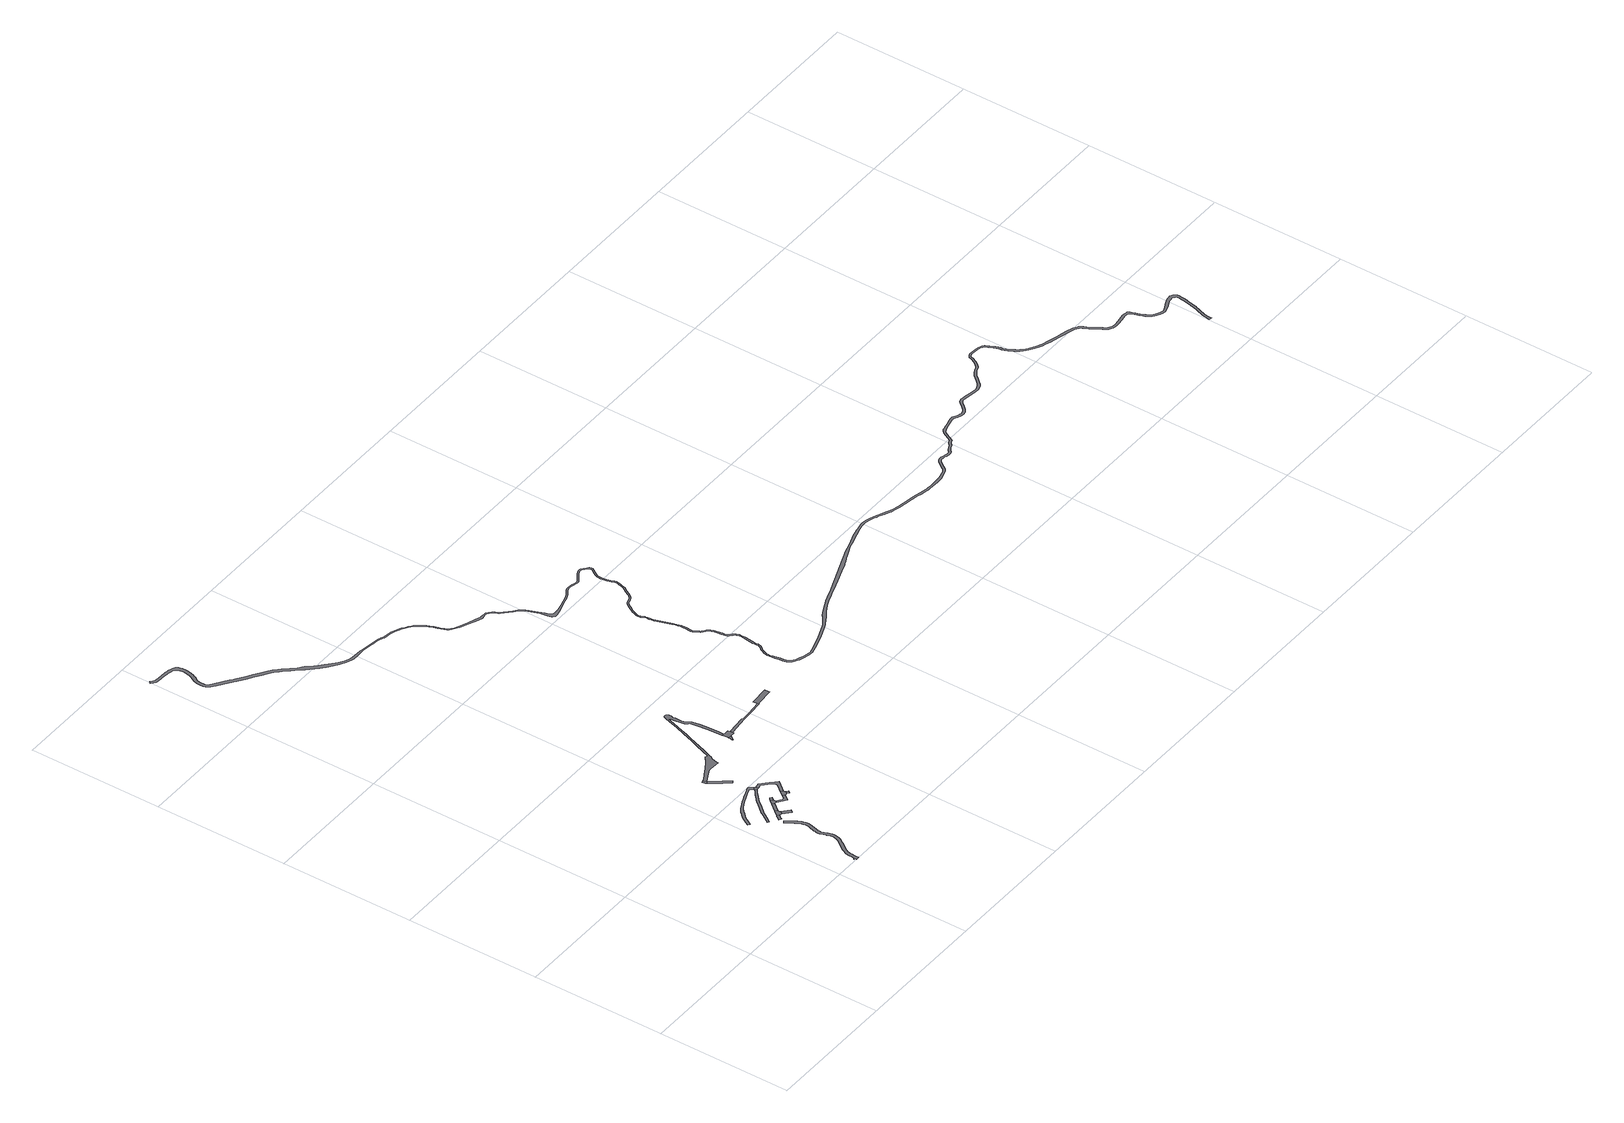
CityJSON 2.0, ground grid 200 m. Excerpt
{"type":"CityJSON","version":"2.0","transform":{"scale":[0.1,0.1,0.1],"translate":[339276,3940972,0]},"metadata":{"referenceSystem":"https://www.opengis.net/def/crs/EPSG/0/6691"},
"CityObjects":{
"road1":{"type":"Road","attributes":{"RoadStructureAttribute.sectionType":"1"},"geometry":[{"type":"MultiSurface","lod":"1","boundaries":[[[0,1,2,3,4,5,6,7,8,9,10,11,12,13,14,15,16,17,18,19,20,21,22,23,24,25,26,27,28,29,30,31,32,33,34,35,36,37,38,39,40,41,42,43,44,45,46,47,48,49,50,51,52,53,54,55,56,57,58,59,60,61,62,63,64,65,66,67,68,69,70,71,72,73,74,75,76,77,78,79,80,81,82,83,84,85,86,87,88,89,90]]]}]},
"road2":{"type":"Road","attributes":{"RoadStructureAttribute.sectionType":"1"},"geometry":[{"type":"MultiSurface","lod":"1","boundaries":[[[91,92,93,94,95,96,97,98]]]}]},
"road3":{"type":"Road","geometry":[{"type":"MultiSurface","lod":"1","boundaries":[[[99,100,101,102,103,104,105,95,94,106,107]]]}]},
"road4":{"type":"Road","attributes":{"RoadStructureAttribute.sectionType":"1"},"geometry":[{"type":"MultiSurface","lod":"1","boundaries":[[[108,109,110,111,112,113,114,115,116,117,118,119,120,121,122,123,124,125,126,127,128,129,130,131,132,133,134,135,136,137,138,139,140,141,142,143,144,145,146,147,148,149,150,151,152,153,154,155,156,157]]]}]},
"road5":{"type":"Road","geometry":[{"type":"MultiSurface","lod":"1","boundaries":[[[107,158,159,99]]]}]},
"road6":{"type":"Road","attributes":{"RoadStructureAttribute.sectionType":"1"},"geometry":[{"type":"MultiSurface","lod":"1","boundaries":[[[160,161,162,163,164,165,166,167,168,169,170,171,172,173,174,175,176,177,178,179,180,181,182,183,184,185,186,187,188,189,190,191,192,193,194,195]]]}]},
"road7":{"type":"Road","attributes":{"RoadStructureAttribute.sectionType":"1"},"geometry":[{"type":"MultiSurface","lod":"1","boundaries":[[[105,104,196,197]]]}]},
"road8":{"type":"Road","geometry":[{"type":"MultiSurface","lod":"1","boundaries":[[[196,198,199,200,201,202,197]]]}]},
"road9":{"type":"Road","geometry":[{"type":"MultiSurface","lod":"1","boundaries":[[[200,203,204,205,206,201]]]}]},
"road10":{"type":"Road","attributes":{"RoadStructureAttribute.sectionType":"1"},"geometry":[{"type":"MultiSurface","lod":"1","boundaries":[[[207,208,209,210,211,199,198]]]}]},
"road11":{"type":"Road","geometry":[{"type":"MultiSurface","lod":"1","boundaries":[[[212,213,214,215,216,217]]]}]},
"road12":{"type":"Road","attributes":{"RoadStructureAttribute.sectionType":"1"},"geometry":[{"type":"MultiSurface","lod":"1","boundaries":[[[216,218,219,220,221,217]]]}]},
"road13":{"type":"Road","geometry":[{"type":"MultiSurface","lod":"1","boundaries":[[[176,222,223,224,131,130,225,177]]]}]},
"road14":{"type":"Road","geometry":[{"type":"MultiSurface","lod":"1","boundaries":[[[226,227,228,209,208,229,230,231,232,233,234,235]]]}]},
"road15":{"type":"Road","geometry":[{"type":"MultiSurface","lod":"1","boundaries":[[[236,237,232,231]]]}]},
"road16":{"type":"Road","attributes":{"RoadStructureAttribute.sectionType":"1"},"geometry":[{"type":"MultiSurface","lod":"1","boundaries":[[[223,238,239,240,241,242,243,244,235,234,245,246,247,248,249,250,251,224]]]}]},
"road17":{"type":"Road","attributes":{"RoadStructureAttribute.sectionType":"1"},"geometry":[{"type":"MultiSurface","lod":"1","boundaries":[[[252,253,254,255,256,257,258,259,260,261,262,263,264,265,266,267,268,269,270,271,272,273,274,275,276,277,278,279,280,281,282,283,284,285,286,287,288,289,290,291,292,293,294,295,296,297,298,299,300,301,302,303,304,305,306,307,308,309,310,311,312,313,314,315,316,317,318,319,320,321,322,323,324,325,326,327,328,329,212,217]]]}]},
"road18":{"type":"Road","geometry":[{"type":"MultiSurface","lod":"1","boundaries":[[[330,331,332,333,334,335,336,337]]]}]},
"road19":{"type":"Road","geometry":[{"type":"MultiSurface","lod":"1","boundaries":[[[336,338,339,340,341,342,343,344,345,346,287,286,347,348,349,337]]]}]},
"road20":{"type":"Road","attributes":{"RoadStructureAttribute.sectionType":"1"},"geometry":[{"type":"MultiSurface","lod":"1","boundaries":[[[342,350,351,352,353,354,355,356,357,358,359,360,343]]]}]},
"road21":{"type":"Road","attributes":{"function":"3","RoadStructureAttribute.sectionType":"1"},"geometry":[{"type":"MultiSurface","lod":"1","boundaries":[[[361,362,363,364,365,366,367,368,369,370,371,372,373,374,375,376,377,378,379,380,381,382,383,384,385,386,387,388,389,390,391,392,393,394,395,396,397,398,399,400,401,402,403,404,405,406,407,408,409,410,411,412,413,414,415,416,417,418,419,420,421,422,423,424,425,426,427,428,429,430,431,432,433,434,435,436,437,438,439,440,441,442,443,444,445,446,447,448,449,450,451,452,453,454,455,456,457,458,459,460,461,462,463,464,465,466,467,468,469,470,471,472,473,474,475,476,477,478,479,480,481,482,483,484,485,486,487,488,489,490,491,492,493,494,495,496,497,498,499,500,501,502,503,504,505,506,507,508,509,510,511,512,513,514,515,516,517,518,519,520,521,522,523,524,525,526,527,528,529,530,531,532,533,534,535,536,537,538,539,540,541,542,543,544,545,546,547,548,549,550,551,552,553,554,555,556,557,558,559,560,561,562,563,564,565,566,567,568,569,570,571,572,573,574,575,576,577,578,579,580,581,582,583,584,585,586,587,588,589,590,591,592,593,594,595,596,597,598,599,600,601,602,603,604,605,606,607,608,609,610,611,612,613,614,615,616,617,618,619,620,621,622,623,624,625,626,627,628,629,630,631,632,633,634,635,636,637,638,639,640,641,642,643,644,645,646,647,648,649,650,651,652,653,654,655,656,657,658,659,660,661,662,663,664,665,666,667,668,669,670,671,672,673,674,675,676,677,678,679,680,681,682,683,684,685,686,687,688,689,690,691,692,693,694,695,696,697,698,699,700,701,702,703,704,705,706,707,708,709,710,711,712,713,714,715,716,717,718,719,720,721,722,723,724,725,726,727,728,729,730,731,732,733,734,735,736,737,738,739,740,741,742,743,744,745,746,747,748,749,750,751,752,753,754,755,756,757,758,759,760,761,762,763,764,765,766,767,768,769,770,771,772,773,774,775,776,777,778,779,780,781,782,783,784,785,786,787,788,789,790,791,792,793,794,795,796,797,798,799,800,801,802,803,804,805,806,807,808,809,810,811,812,813,814,815,816,817,818,819,820,821,822,823,824,825,826,827,828,829,830,831,832,833,834,835,836,837,838,839,840,841,842,843,844,845,846,847,848,849,850,851,852,853,854,855,856,857,858,859,860,861,862,863,864,865,866,867,868,869,870,871,872,873,874,875,876,877,878,879,880,881,882,883,884,885,886,887,888,889,890,891,892,893,894,895,896,897,898,899,900,901,902,903,904,905,906,907,908,909,910,911,912,913,914,915,916,917,918,919,920,921,922,923,924,925,926,927,928,929,930,931,932,933,934,935,936,937,938,939,940,941,942,943,944,945,946,947,948,949,950,951,952,953,954,955,956,957,958,959,960,961,962,963,964,965,966,967,968,969,970,971,972,973,974,975,976,977,978,979,980,981,982,983,984,985,986,987,988,989,990,991,992,993,994,995,996,997,998,999,1000,1001,1002,1003,1004,1005,1006,1007,1008,1009,1010,1011,1012,1013,1014,1015,1016,1017,1018,1019,1020,1021,1022,1023,1024,1025,1026,1027,1028,1029,1030,1031,1032,1033,1034,1035,1036,1037,1038,1039,1040,1041,1042,1043,1044,1045,1046,1047,1048,1049,1050,1051,1052,1053,1054,1055,1056,1057,1058,1059,1060,1061,1062,1063,1064,1065,1066,1067,1068,1069,1070,1071,1072,1073,1074,1075,1076,1077,1078,1079,1080,1081,1082,1083,1084,1085,1086,1087,1088,1089,1090,1091,1092,1093,1094,1095,1096,1097,1098,1099,1100,1101,1102,1103,1104,1105,1106,1107,1108,1109,1110,1111,1112,1113,1114,1115,1116,1117,1118,1119,1120,1121,1122,1123,1124,1125,1126,1127,1128,1129,1130,1131,1132,1133,1134,1135,1136,1137,1138,1139,1140,1141,1142,1143,1144,1145,1146,1147,1148,1149,1150,1151,1152,1153,1154,1155,1156,1157,1158,1159,1160,1161,1162,1163,1164,1165,1166,1167,1168,1169,1170,1171,1172,1173,1174,1175,1176,1177,1178,1179,1180,1181,1182,1183,1184,1185,1186,1187,1188,1189,1190,1191,1192,1193,1194,1195,1196,1197,1198,1199,1200,1201,1202,1203,1204,1205,1206,1207,1208,1209,1210,1211,1212,1213,1214,1215,1216,1217,1218,1219,1220,1221,1222,1223,1224,1225,1226,1227,1228,1229,1230,1231,1232,1233,1234,1235,1236,1237,1238,1239,1240,1241,1242,1243,1244,1245,1246,1247,1248,1249,1250,1251,1252,1253,1254,1255,1256,1257,1258,1259,1260,1261,1262,1263,1264,1265,1266,1267,1268,1269,1270,1271,1272,1273,1274,1275,1276,1277,1278,1279,1280,1281,1282,1283,1284,1285,1286,1287,1288,1289,1290,1291,1292,1293,1294,1295,1296,1297,1298,1299,1300,1301,1302,1303,1304,1305,1306,1307,1308,1309,1310,1311,1312,1313,1314,1315,1316,1317,1318,1319,1320,1321,1322,1323,1324,1325,1326,1327,1328,1329,1330,1331,1332,1333,1334,1335,1336,1337,1338,1339,1340,1341,1342,1343,1344,1345,1346,1347,1348,1349,1350,1351,1352,1353,1354,1355,1356,1357,1358,1359,1360,1361,1362,1363,1364,1365,1366,1367,1368,1369,1370,1371,1372,1373,1374,1375,1376,1377,1378,1379,1380,1381,1382,1383,1384,1385,1386,1387,1388,1389,1390,1391,1392,1393,1394,1395,1396,1397,1398,1399,1400,1401,1402,1403,1404,1405,1406,1407,1408,1409,1410,1411,1412]]]}]}
},
"vertices":[
[2428,70,0],[2430,115,0],[2432,141,0],[2436,159,0],[2437,163,0],[2437,164,0],[2440,176,0],[2447,193,0],[2453,205,0],[2462,222,0],[2478,245,0],[2547,341,0],[2574,381,0],[2590,404,0],[2604,431,0],[2613,452,0],[2620,478,0],[2624,509,0],[2623,536,0],[2619,560,0],[2607,594,0],[2599,616,0],[2582,671,0],[2570,706,0],[2568,716,0],[2568,732,0],[2569,745,0],[2572,759,0],[2577,780,0],[2583,800,0],[2590,827,0],[2606,873,0],[2614,906,0],[2616,934,0],[2614,955,0],[2610,977,0],[2604,1009,0],[2598,1031,0],[2571,1085,0],[2556,1108,0],[2524,1156,0],[2473,1231,0],[2436,1204,0],[2468,1157,0],[2514,1079,0],[2539,1035,0],[2554,1002,0],[2561,984,0],[2566,967,0],[2569,949,0],[2571,933,0],[2569,913,0],[2563,885,0],[2547,840,0],[2540,812,0],[2534,792,0],[2528,769,0],[2524,750,0],[2523,734,0],[2522,712,0],[2527,694,0],[2544,641,0],[2555,608,0],[2557,602,0],[2565,579,0],[2575,549,0],[2578,531,0],[2579,511,0],[2576,487,0],[2570,467,0],[2563,450,0],[2552,427,0],[2510,367,0],[2440,271,0],[2424,245,0],[2413,225,0],[2406,211,0],[2398,190,0],[2393,174,0],[2390,159,0],[2388,147,0],[2385,118,0],[2384,72,0],[2381,37,0],[2377,37,0],[2361,34,0],[2363,29,0],[2370,25,0],[2381,23,0],[2381,3,0],[2431,4,0],
[2484,1271,0],[2501,1293,0],[2514,1310,0],[2538,1338,0],[2506,1364,0],[2496,1352,0],[2493,1348,0],[2453,1295,0],
[2605,1368,0],[2596,1376,0],[2594,1386,0],[2594,1397,0],[2597,1406,0],[2601,1414,0],[2568,1441,0],[2546,1340,0],[2573,1331,0],
[2159,1541,0],[2215,1626,0],[2227,1646,0],[2242,1668,0],[2258,1687,0],[2291,1721,0],[2314,1745,0],[2326,1759,0],[2340,1773,0],[2356,1787,0],[2371,1799,0],[2381,1805,0],[2396,1814,0],[2440,1840,0],[2473,1857,0],[2486,1864,0],[2565,1896,0],[2644,1928,0],[2691,1948,0],[2718,1960,0],[2728,1959,0],[2760,1932,0],[2773,1917,0],[2803,1943,0],[2790,1958,0],[2759,1994,0],[2746,1997,0],[2719,1991,0],[2702,1983,0],[2675,1972,0],[2652,1962,0],[2630,1953,0],[2561,1925,0],[2551,1921,0],[2472,1888,0],[2438,1871,0],[2426,1865,0],[2384,1842,0],[2370,1835,0],[2352,1825,0],[2338,1817,0],[2322,1805,0],[2294,1782,0],[2286,1774,0],[2263,1750,0],[2228,1714,0],[2210,1692,0],[2193,1668,0],[2180,1646,0],[2133,1558,0],
[2681,1238,0],[2713,1276,0],
[2373,1401,0],[2406,1450,0],[2434,1495,0],[2452,1522,0],[2464,1540,0],[2538,1628,0],[2586,1685,0],[2588,1688,0],[2615,1720,0],[2637,1743,0],[2651,1756,0],[2671,1773,0],[2684,1784,0],[2717,1814,0],[2746,1840,0],[2756,1848,0],[2787,1872,0],[2768,1896,0],[2740,1873,0],[2727,1863,0],[2697,1837,0],[2664,1806,0],[2640,1787,0],[2631,1779,0],[2616,1764,0],[2592,1739,0],[2563,1705,0],[2548,1687,0],[2515,1647,0],[2440,1559,0],[2427,1539,0],[2409,1512,0],[2381,1467,0],[2348,1419,0],[2323,1387,0],[2347,1368,0],
[2697,1527,0],[2664,1554,0],
[2722,1528,0],[2744,1550,0],[2743,1584,0],[2713,1611,0],[2676,1569,0],
[2750,1593,0],[2776,1625,0],[2746,1648,0],[2732,1634,0],
[2846,1432,0],[2914,1517,0],[2883,1540,0],[2849,1494,0],[2823,1492,0],
[2529,2556,0],[2508,2548,0],[2495,2544,0],[2511,2497,0],[2518,2487,0],[2553,2512,0],
[2642,2316,0],[2719,2212,0],[2753,2237,0],[2677,2341,0],
[2806,1879,0],[2829,1883,0],[2821,1922,0],[2772,1900,0],
[2919,1588,0],[2910,1576,0],[2908,1574,0],[2931,1518,0],[2935,1519,0],[2951,1520,0],[2977,1551,0],[2969,1557,0],[2966,1583,0],[2934,1608,0],
[2980,1496,0],[3005,1527,0],
[2886,1894,0],[2992,1790,0],[3026,1757,0],[3026,1721,0],[2973,1656,0],[2964,1645,0],[2955,1635,0],[2990,1613,0],[3001,1628,0],[3004,1631,0],[3098,1742,0],[3020,1818,0],[3006,1832,0],[2899,1937,0],
[2593,2528,0],[2723,2599,0],[2758,2612,0],[2787,2614,0],[2945,2609,0],[2950,2665,0],[2968,2724,0],[2991,2747,0],[3006,2789,0],[3046,2903,0],[3081,3005,0],[3115,3102,0],[3152,3197,0],[3185,3286,0],[3214,3376,0],[3240,3457,0],[3266,3545,0],[3285,3606,0],[3294,3630,0],[3299,3642,0],[3304,3645,0],[3312,3643,0],[3315,3639,0],[3326,3538,0],[3331,3486,0],[3337,3439,0],[3342,3424,0],[3351,3408,0],[3372,3386,0],[3386,3370,0],[3394,3352,0],[3407,3266,0],[3422,3121,0],[3429,3003,0],[3434,2893,0],[3466,2894,0],[3465,2980,0],[3453,3170,0],[3443,3274,0],[3432,3354,0],[3426,3372,0],[3417,3386,0],[3404,3404,0],[3391,3419,0],[3378,3434,0],[3371,3449,0],[3367,3467,0],[3366,3492,0],[3366,3546,0],[3365,3592,0],[3365,3626,0],[3369,3659,0],[3369,3681,0],[3369,3698,0],[3362,3711,0],[3352,3721,0],[3337,3728,0],[3323,3728,0],[3312,3726,0],[3304,3719,0],[3297,3709,0],[3291,3690,0],[3280,3654,0],[3275,3638,0],[3266,3612,0],[3247,3551,0],[3221,3463,0],[3169,3311,0],[3135,3216,0],[3113,3153,0],[3066,3024,0],[3020,2905,0],[2977,2798,0],[2945,2815,0],[2849,2740,0],[2758,2680,0],[2699,2643,0],[2571,2573,0],
[3442,2768,0],[3437,2731,0],[3438,2725,0],[3439,2722,0],[3442,2722,0],[3485,2781,0],[3492,2789,0],[3443,2792,0],
[3496,2791,0],[3526,2791,0],[3557,2792,0],[3559,2799,0],[3559,2815,0],[3555,2853,0],[3552,2888,0],[3477,2885,0],[3468,2889,0],[3434,2879,0],[3442,2819,0],[3443,2793,0],
[3862,2842,0],[4012,2855,0],[4237,2874,0],[4236,2879,0],[4519,2904,0],[4512,2984,0],[4229,2959,0],[4235,2892,0],[4010,2873,0],[3861,2860,0],[3859,2880,0],
[0,9552,0],[16,9532,0],[34,9515,0],[48,9505,0],[61,9498,0],[75,9493,0],[151,9485,0],[228,9481,0],[245,9480,0],[290,9477,0],[320,9474,0],[390,9450,0],[403,9441,0],[414,9429,0],[422,9416,0],[427,9404,0],[433,9377,0],[436,9350,0],[438,9330,0],[439,9306,0],[433,9259,0],[418,9212,0],[404,9181,0],[398,9170,0],[362,9106,0],[350,9056,0],[345,9020,0],[344,8989,0],[349,8956,0],[356,8921,0],[364,8903,0],[377,8884,0],[393,8869,0],[452,8824,0],[650,8685,0],[683,8661,0],[685,8660,0],[808,8576,0],[887,8521,0],[973,8465,0],[1063,8409,0],[1111,8371,0],[1162,8325,0],[1190,8293,0],[1265,8213,0],[1340,8134,0],[1371,8094,0],[1391,8073,0],[1474,7979,0],[1521,7938,0],[1590,7878,0],[1616,7859,0],[1664,7823,0],[1743,7772,0],[1822,7724,0],[1892,7694,0],[1943,7682,0],[2017,7684,0],[2067,7687,0],[2113,7686,0],[2145,7687,0],[2269,7671,0],[2333,7660,0],[2334,7660,0],[2409,7650,0],[2456,7639,0],[2478,7631,0],[2496,7623,0],[2521,7613,0],[2550,7606,0],[2624,7596,0],[2661,7589,0],[2701,7575,0],[2747,7556,0],[2800,7529,0],[2842,7501,0],[2868,7482,0],[2892,7465,0],[2928,7433,0],[2959,7398,0],[2962,7395,0],[2987,7361,0],[3013,7320,0],[3024,7298,0],[3038,7272,0],[3059,7218,0],[3076,7163,0],[3089,7117,0],[3103,7082,0],[3122,7047,0],[3140,7024,0],[3162,7005,0],[3205,6973,0],[3259,6946,0],[3387,6891,0],[3513,6832,0],[3580,6809,0],[3596,6809,0],[3615,6817,0],[3642,6820,0],[3667,6818,0],[3688,6815,0],[3717,6797,0],[3746,6771,0],[3764,6745,0],[3776,6718,0],[3781,6699,0],[3796,6678,0],[3833,6647,0],[3922,6562,0],[3971,6515,0],[4005,6477,0],[4023,6451,0],[4041,6410,0],[4068,6331,0],[4094,6254,0],[4102,6213,0],[4112,6152,0],[4117,6119,0],[4125,6098,0],[4135,6085,0],[4150,6068,0],[4164,6061,0],[4181,6058,0],[4206,6059,0],[4231,6066,0],[4298,6083,0],[4399,6113,0],[4477,6136,0],[4525,6153,0],[4578,6171,0],[4610,6187,0],[4635,6203,0],[4666,6225,0],[4688,6238,0],[4716,6246,0],[4739,6250,0],[4779,6248,0],[4813,6242,0],[4852,6231,0],[4886,6225,0],[4911,6229,0],[4930,6237,0],[4950,6251,0],[4980,6272,0],[5005,6292,0],[5036,6314,0],[5076,6334,0],[5100,6338,0],[5116,6337,0],[5129,6333,0],[5192,6281,0],[5204,6268,0],[5210,6255,0],[5211,6239,0],[5207,6217,0],[5201,6209,0],[5171,6171,0],[5147,6132,0],[5138,6110,0],[5132,6085,0],[5129,6028,0],[5134,5979,0],[5141,5933,0],[5149,5901,0],[5159,5879,0],[5174,5851,0],[5179,5834,0],[5181,5819,0],[5170,5771,0],[5159,5736,0],[5150,5704,0],[5140,5680,0],[5128,5656,0],[5116,5636,0],[5104,5619,0],[5091,5598,0],[5080,5579,0],[5072,5559,0],[5060,5539,0],[5048,5525,0],[5030,5509,0],[5012,5496,0],[4981,5483,0],[4949,5474,0],[4935,5471,0],[4920,5459,0],[4894,5432,0],[4865,5389,0],[4828,5324,0],[4811,5292,0],[4799,5264,0],[4793,5246,0],[4785,5223,0],[4780,5200,0],[4779,5184,0],[4783,5165,0],[4788,5150,0],[4800,5130,0],[4809,5108,0],[4817,5080,0],[4819,5038,0],[4824,4998,0],[4830,4963,0],[4839,4927,0],[4851,4892,0],[4873,4830,0],[4906,4736,0],[4918,4689,0],[4926,4653,0],[4934,4619,0],[4936,4584,0],[4935,4534,0],[4932,4490,0],[4932,4455,0],[4937,4431,0],[4949,4406,0],[4964,4384,0],[4979,4361,0],[4988,4342,0],[5000,4327,0],[5016,4315,0],[5039,4298,0],[5056,4285,0],[5069,4271,0],[5079,4255,0],[5087,4237,0],[5093,4218,0],[5097,4194,0],[5103,4149,0],[5110,4092,0],[5116,4067,0],[5120,4045,0],[5129,4020,0],[5145,3995,0],[5162,3976,0],[5181,3961,0],[5204,3938,0],[5211,3923,0],[5217,3903,0],[5220,3863,0],[5219,3819,0],[5208,3747,0],[5201,3701,0],[5197,3659,0],[5199,3626,0],[5202,3596,0],[5200,3575,0],[5195,3561,0],[5186,3542,0],[5176,3527,0],[5167,3514,0],[5155,3499,0],[5145,3482,0],[5133,3458,0],[5119,3428,0],[5108,3389,0],[5104,3361,0],[5104,3334,0],[5110,3282,0],[5116,3241,0],[5124,3189,0],[5130,3136,0],[5135,3107,0],[5144,3082,0],[5155,3060,0],[5169,3040,0],[5183,3025,0],[5208,3004,0],[5245,2983,0],[5275,2969,0],[5307,2958,0],[5350,2945,0],[5412,2930,0],[5452,2920,0],[5477,2917,0],[5498,2918,0],[5532,2927,0],[5617,2951,0],[5780,3002,0],[5785,3004,0],[5799,3010,0],[5965,3075,0],[6045,3112,0],[6080,3132,0],[6106,3148,0],[6135,3167,0],[6176,3190,0],[6219,3218,0],[6271,3253,0],[6326,3289,0],[6386,3320,0],[6469,3356,0],[6531,3379,0],[6584,3401,0],[6642,3421,0],[6675,3431,0],[6713,3444,0],[6944,3528,0],[7057,3568,0],[7188,3614,0],[7208,3623,0],[7249,3641,0],[7310,3672,0],[7332,3687,0],[7448,3736,0],[7513,3762,0],[7576,3782,0],[7639,3802,0],[7704,3822,0],[7854,3865,0],[7876,3869,0],[7898,3876,0],[7959,3891,0],[7965,3892,0],[7988,3896,0],[8021,3897,0],[8056,3896,0],[8089,3890,0],[8114,3885,0],[8144,3875,0],[8210,3851,0],[8227,3844,0],[8264,3828,0],[8336,3795,0],[8369,3779,0],[8386,3771,0],[8406,3761,0],[8430,3751,0],[8482,3734,0],[8565,3715,0],[8660,3697,0],[8736,3686,0],[8744,3685,0],[8833,3672,0],[8887,3662,0],[8943,3646,0],[9010,3632,0],[9042,3627,0],[9073,3621,0],[9118,3615,0],[9157,3614,0],[9266,3613,0],[9349,3618,0],[9403,3630,0],[9444,3640,0],[9486,3656,0],[9514,3670,0],[9537,3688,0],[9556,3707,0],[9575,3737,0],[9609,3784,0],[9640,3819,0],[9664,3838,0],[9687,3841,0],[9709,3839,0],[9740,3834,0],[9770,3823,0],[9810,3817,0],[9846,3819,0],[9875,3829,0],[9894,3853,0],[9913,3868,0],[9936,3881,0],[9977,3894,0],[9989,3903,0],[10000,3914,0],[10016,3933,0],[10034,3945,0],[10055,3951,0],[10072,3958,0],[10082,3967,0],[10108,4018,0],[10140,4081,0],[10152,4104,0],[10160,4117,0],[10173,4128,0],[10201,4144,0],[10236,4156,0],[10319,4176,0],[10380,4192,0],[10415,4198,0],[10451,4195,0],[10496,4170,0],[10533,4152,0],[10568,4145,0],[10594,4144,0],[10597,4143,0],[10606,4143,0],[10632,4150,0],[10637,4153,0],[10659,4163,0],[10686,4183,0],[10713,4209,0],[10738,4240,0],[10771,4282,0],[10799,4308,0],[10810,4314,0],[10824,4316,0],[10839,4314,0],[10921,4303,0],[10996,4289,0],[11067,4278,0],[11107,4278,0],[11147,4287,0],[11188,4305,0],[11223,4331,0],[11253,4364,0],[11314,4432,0],[11344,4467,0],[11366,4484,0],[11394,4506,0],[11412,4515,0],[11436,4527,0],[11456,4533,0],[11475,4543,0],[11492,4555,0],[11514,4571,0],[11523,4581,0],[11548,4616,0],[11566,4647,0],[11595,4707,0],[11613,4756,0],[11631,4763,0],[11648,4769,0],[11669,4772,0],[11692,4772,0],[11767,4765,0],[11794,4759,0],[11835,4749,0],[11854,4737,0],[11864,4727,0],[11893,4680,0],[11926,4611,0],[11940,4578,0],[11949,4539,0],[11955,4504,0],[11963,4468,0],[11986,4424,0],[12009,4381,0],[12024,4355,0],[12040,4330,0],[12067,4298,0],[12096,4268,0],[12128,4239,0],[12157,4218,0],[12225,4172,0],[12271,4149,0],[12328,4123,0],[12368,4108,0],[12441,4084,0],[12590,4045,0],[12671,4025,0],[12730,4009,0],[12840,3975,0],[12889,3948,0],[12898,3941,0],[12908,3931,0],[12915,3921,0],[12923,3905,0],[12962,3828,0],[13001,3764,0],[13055,3679,0],[13071,3656,0],[13100,3620,0],[13119,3606,0],[13135,3596,0],[13162,3585,0],[13190,3577,0],[13225,3573,0],[13251,3575,0],[13359,3591,0],[13392,3595,0],[13445,3602,0],[13485,3599,0],[13504,3596,0],[13507,3595,0],[13512,3589,0],[13517,3583,0],[13523,3566,0],[13539,3521,0],[13539,3520,0],[13560,3462,0],[13580,3411,0],[13592,3385,0],[13600,3368,0],[13612,3345,0],[13627,3325,0],[13641,3310,0],[13663,3291,0],[13692,3274,0],[13733,3251,0],[13775,3236,0],[13816,3229,0],[13849,3234,0],[13867,3241,0],[13937,3271,0],[13984,3294,0],[14010,3305,0],[14035,3312,0],[14054,3315,0],[14070,3317,0],[14083,3317,0],[14089,3317,0],[14097,3315,0],[14132,3297,0],[14141,3290,0],[14148,3282,0],[14151,3276,0],[14152,3270,0],[14152,3264,0],[14151,3243,0],[14148,3207,0],[14144,3175,0],[14139,3148,0],[14131,3122,0],[14122,3075,0],[14105,2994,0],[14101,2976,0],[14100,2976,0],[14077,2906,0],[14039,2792,0],[14030,2745,0],[14017,2675,0],[14017,2670,0],[14061,2662,0],[14059,2671,0],[14065,2740,0],[14073,2783,0],[14110,2894,0],[14135,2961,0],[14137,2967,0],[14141,2983,0],[14156,3068,0],[14165,3113,0],[14173,3139,0],[14179,3170,0],[14183,3204,0],[14186,3241,0],[14187,3278,0],[14187,3292,0],[14187,3301,0],[14180,3318,0],[14175,3327,0],[14169,3335,0],[14157,3346,0],[14121,3364,0],[14112,3366,0],[14103,3366,0],[14095,3366,0],[14084,3365,0],[14050,3360,0],[14026,3354,0],[13992,3342,0],[13938,3315,0],[13882,3288,0],[13857,3275,0],[13840,3268,0],[13816,3265,0],[13784,3270,0],[13747,3283,0],[13709,3304,0],[13684,3319,0],[13670,3331,0],[13665,3335,0],[13660,3341,0],[13654,3347,0],[13642,3364,0],[13631,3384,0],[13623,3400,0],[13613,3424,0],[13592,3474,0],[13572,3532,0],[13556,3578,0],[13548,3600,0],[13539,3613,0],[13526,3625,0],[13514,3629,0],[13489,3634,0],[13443,3637,0],[13387,3630,0],[13354,3626,0],[13247,3610,0],[13226,3608,0],[13197,3612,0],[13173,3619,0],[13151,3628,0],[13138,3635,0],[13124,3645,0],[13099,3677,0],[13084,3699,0],[13031,3783,0],[12992,3845,0],[12954,3921,0],[12945,3939,0],[12935,3954,0],[12921,3967,0],[12908,3977,0],[12854,4007,0],[12739,4043,0],[12679,4059,0],[12599,4079,0],[12451,4118,0],[12379,4141,0],[12341,4155,0],[12286,4181,0],[12242,4202,0],[12183,4238,0],[12155,4258,0],[12125,4285,0],[12098,4313,0],[12073,4342,0],[12059,4364,0],[12045,4390,0],[12022,4432,0],[12001,4472,0],[11996,4481,0],[11989,4511,0],[11984,4545,0],[11979,4581,0],[11963,4618,0],[11925,4687,0],[11896,4737,0],[11880,4754,0],[11874,4756,0],[11856,4765,0],[11807,4781,0],[11776,4788,0],[11699,4794,0],[11669,4797,0],[11642,4792,0],[11617,4783,0],[11600,4772,0],[11587,4758,0],[11570,4713,0],[11540,4655,0],[11506,4609,0],[11477,4584,0],[11457,4567,0],[11435,4558,0],[11418,4552,0],[11399,4544,0],[11375,4532,0],[11347,4513,0],[11320,4492,0],[11288,4455,0],[11227,4388,0],[11200,4357,0],[11170,4335,0],[11136,4321,0],[11103,4313,0],[11069,4313,0],[11001,4324,0],[10927,4337,0],[10825,4351,0],[10800,4348,0],[10780,4338,0],[10778,4337,0],[10747,4307,0],[10710,4261,0],[10687,4233,0],[10663,4210,0],[10641,4193,0],[10619,4183,0],[10602,4178,0],[10597,4178,0],[10595,4179,0],[10583,4179,0],[10573,4180,0],[10544,4185,0],[10512,4201,0],[10462,4229,0],[10414,4233,0],[10370,4224,0],[10314,4206,0],[10267,4197,0],[10216,4186,0],[10187,4178,0],[10160,4162,0],[10134,4136,0],[10109,4096,0],[10081,4030,0],[10059,3990,0],[10056,3984,0],[10045,3980,0],[10022,3973,0],[9996,3956,0],[9977,3934,0],[9969,3925,0],[9963,3921,0],[9925,3909,0],[9896,3893,0],[9873,3874,0],[9857,3855,0],[9840,3849,0],[9812,3848,0],[9777,3852,0],[9748,3863,0],[9713,3871,0],[9679,3875,0],[9650,3871,0],[9617,3843,0],[9588,3805,0],[9550,3754,0],[9532,3726,0],[9517,3711,0],[9498,3696,0],[9478,3686,0],[9434,3672,0],[9387,3661,0],[9351,3654,0],[9275,3649,0],[9166,3645,0],[9109,3647,0],[9084,3648,0],[9054,3652,0],[9013,3659,0],[8950,3675,0],[8894,3691,0],[8838,3701,0],[8749,3714,0],[8714,3719,0],[8665,3727,0],[8571,3745,0],[8490,3763,0],[8440,3779,0],[8418,3788,0],[8399,3798,0],[8382,3806,0],[8349,3823,0],[8276,3855,0],[8220,3879,0],[8209,3883,0],[8154,3903,0],[8122,3914,0],[8095,3920,0],[8059,3926,0],[8021,3927,0],[7986,3926,0],[7955,3921,0],[7953,3921,0],[7888,3907,0],[7863,3902,0],[7854,3900,0],[7814,3891,0],[7777,3881,0],[7744,3872,0],[7694,3854,0],[7632,3831,0],[7567,3810,0],[7504,3790,0],[7481,3783,0],[7434,3768,0],[6698,3475,0],[6666,3465,0],[6629,3453,0],[6567,3433,0],[6515,3415,0],[6455,3390,0],[6371,3351,0],[6307,3323,0],[6239,3288,0],[6186,3254,0],[6148,3224,0],[6113,3198,0],[6084,3178,0],[6061,3160,0],[6028,3141,0],[5950,3102,0],[5770,3031,0],[5608,2980,0],[5524,2956,0],[5494,2948,0],[5478,2947,0],[5458,2949,0],[5419,2959,0],[5358,2974,0],[5316,2986,0],[5286,2997,0],[5258,3010,0],[5225,3029,0],[5204,3046,0],[5192,3059,0],[5180,3076,0],[5172,3093,0],[5164,3115,0],[5159,3141,0],[5154,3193,0],[5145,3246,0],[5142,3257,0],[5140,3265,0],[5138,3272,0],[5133,3294,0],[5124,3335,0],[5124,3359,0],[5128,3384,0],[5138,3421,0],[5151,3450,0],[5162,3473,0],[5171,3487,0],[5183,3502,0],[5192,3515,0],[5204,3532,0],[5214,3554,0],[5219,3570,0],[5222,3594,0],[5221,3626,0],[5223,3655,0],[5225,3696,0],[5232,3743,0],[5239,3817,0],[5240,3864,0],[5237,3907,0],[5230,3930,0],[5220,3949,0],[5199,3979,0],[5178,3996,0],[5166,4013,0],[5153,4040,0],[5142,4073,0],[5135,4103,0],[5126,4152,0],[5117,4197,0],[5113,4222,0],[5107,4243,0],[5096,4266,0],[5085,4284,0],[5070,4299,0],[5051,4314,0],[5028,4331,0],[5014,4342,0],[5005,4353,0],[4996,4371,0],[4981,4394,0],[4967,4417,0],[4956,4437,0],[4952,4457,0],[4952,4490,0],[4955,4533,0],[4956,4585,0],[4953,4622,0],[4946,4658,0],[4937,4694,0],[4925,4741,0],[4892,4836,0],[4870,4898,0],[4858,4932,0],[4850,4967,0],[4843,5001,0],[4839,5040,0],[4837,5083,0],[4829,5112,0],[4828,5115,0],[4818,5139,0],[4807,5158,0],[4802,5170,0],[4799,5186,0],[4800,5197,0],[4804,5217,0],[4811,5239,0],[4818,5257,0],[4829,5283,0],[4845,5315,0],[4882,5379,0],[4910,5419,0],[4934,5444,0],[4944,5452,0],[4954,5454,0],[4988,5464,0],[5022,5479,0],[5043,5493,0],[5061,5510,0],[5078,5529,0],[5090,5551,0],[5098,5570,0],[5108,5588,0],[5121,5608,0],[5133,5625,0],[5145,5647,0],[5158,5672,0],[5169,5698,0],[5178,5730,0],[5189,5766,0],[5201,5818,0],[5199,5837,0],[5193,5858,0],[5177,5887,0],[5169,5908,0],[5161,5937,0],[5154,5981,0],[5149,6029,0],[5152,6082,0],[5157,6106,0],[5165,6123,0],[5187,6160,0],[5217,6197,0],[5226,6209,0],[5234,6235,0],[5235,6259,0],[5234,6260,0],[5227,6283,0],[5209,6305,0],[5174,6334,0],[5140,6355,0],[5120,6360,0],[5098,6360,0],[5070,6353,0],[5026,6331,0],[4993,6308,0],[4968,6288,0],[4938,6267,0],[4920,6254,0],[4905,6248,0],[4886,6245,0],[4856,6250,0],[4818,6261,0],[4782,6268,0],[4738,6270,0],[4712,6266,0],[4680,6256,0],[4655,6241,0],[4624,6220,0],[4600,6204,0],[4570,6190,0],[4518,6172,0],[4471,6159,0],[4395,6137,0],[4301,6115,0],[4274,6112,0],[4237,6111,0],[4216,6111,0],[4198,6115,0],[4182,6125,0],[4168,6140,0],[4157,6160,0],[4134,6216,0],[4117,6258,0],[4089,6340,0],[4060,6418,0],[4041,6460,0],[4021,6489,0],[3986,6529,0],[3936,6576,0],[3846,6662,0],[3811,6692,0],[3800,6708,0],[3794,6724,0],[3781,6755,0],[3761,6785,0],[3728,6816,0],[3694,6836,0],[3671,6841,0],[3641,6844,0],[3611,6846,0],[3591,6847,0],[3578,6847,0],[3522,6865,0],[3395,6909,0],[3267,6963,0],[3216,6990,0],[3174,7020,0],[3155,7038,0],[3139,7058,0],[3121,7091,0],[3108,7123,0],[3095,7168,0],[3078,7225,0],[3055,7282,0],[3036,7318,0],[3030,7330,0],[3003,7373,0],[2978,7408,0],[2972,7415,0],[2942,7447,0],[2904,7480,0],[2882,7497,0],[2854,7517,0],[2810,7546,0],[2755,7574,0],[2709,7594,0],[2666,7608,0],[2628,7615,0],[2554,7626,0],[2530,7633,0],[2505,7643,0],[2484,7650,0],[2462,7658,0],[2459,7659,0],[2414,7667,0],[2272,7690,0],[2148,7707,0],[2115,7711,0],[2069,7717,0],[2013,7716,0],[1949,7721,0],[1904,7732,0],[1840,7760,0],[1765,7806,0],[1699,7862,0],[1629,7930,0],[1562,7983,0],[1523,8022,0],[1440,8116,0],[1415,8136,0],[1370,8173,0],[1304,8249,0],[1229,8329,0],[1199,8362,0],[1145,8412,0],[1093,8452,0],[1002,8509,0],[917,8565,0],[838,8620,0],[713,8701,0],[697,8713,0],[651,8745,0],[481,8864,0],[478,8866,0],[430,8901,0],[406,8923,0],[400,8936,0],[394,8963,0],[390,8992,0],[391,9016,0],[395,9047,0],[406,9089,0],[423,9119,0],[439,9149,0],[448,9168,0],[461,9196,0],[477,9247,0],[490,9303,0],[493,9336,0],[487,9386,0],[480,9421,0],[471,9440,0],[463,9455,0],[451,9468,0],[436,9479,0],[416,9491,0],[353,9510,0],[327,9513,0],[292,9517,0],[270,9518,0],[230,9520,0],[154,9525,0],[85,9532,0],[70,9539,0],[60,9547,0],[45,9559,0],[41,9565,0],[31,9577,0]
]}
